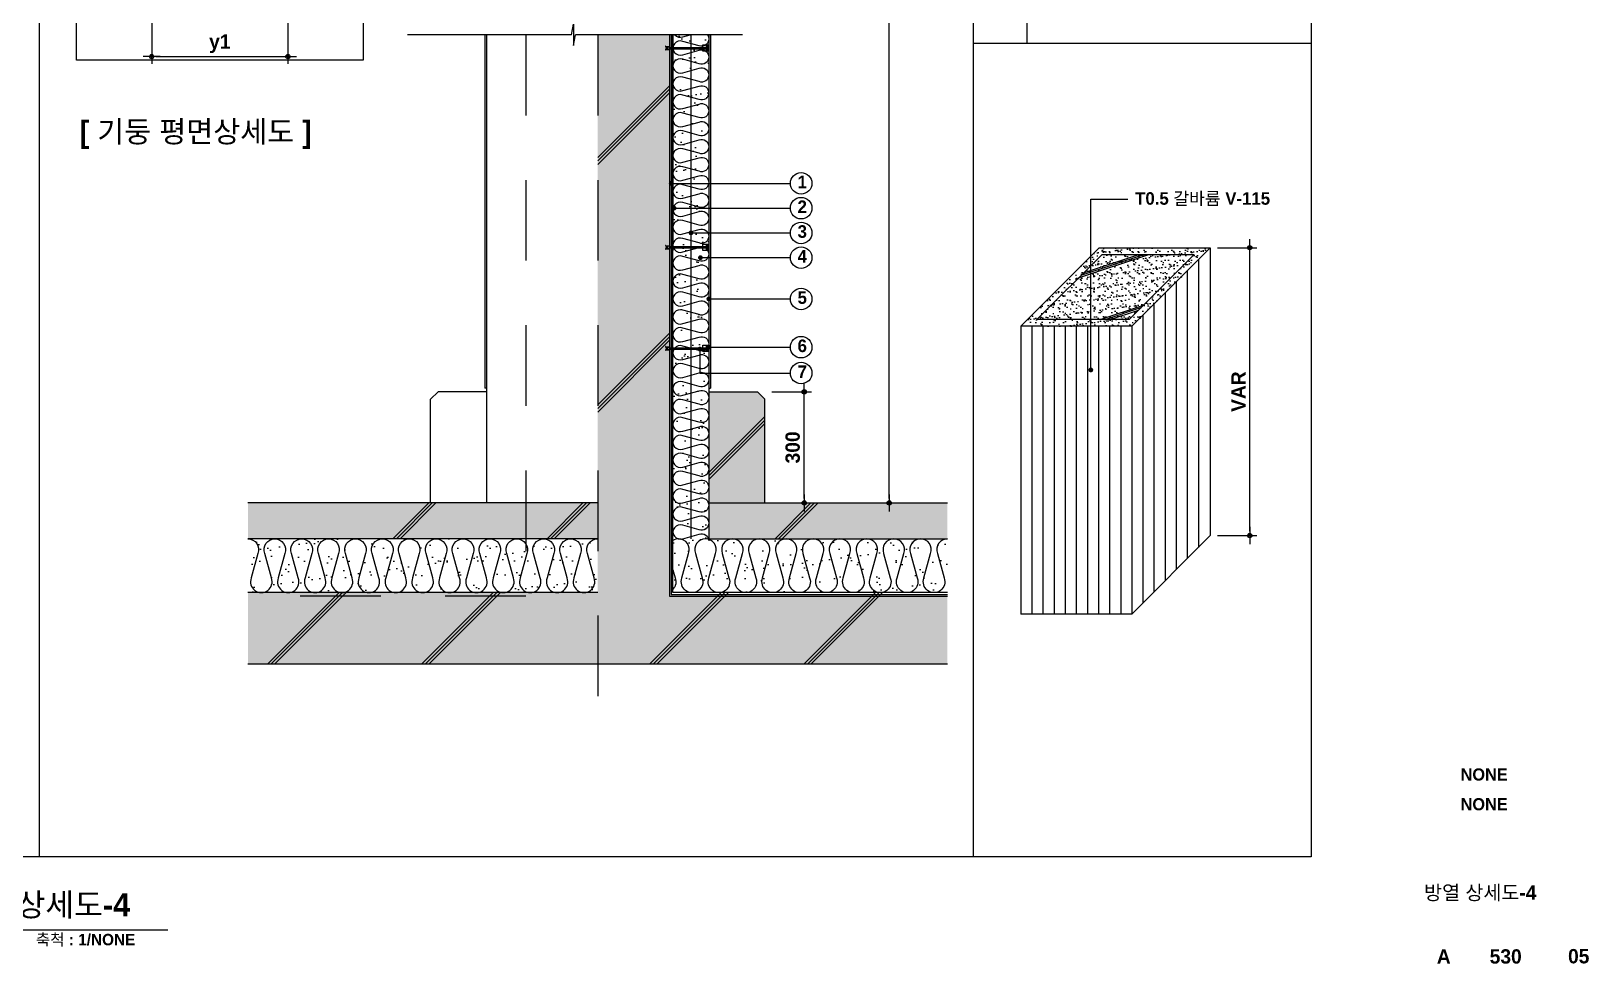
# Model space of a CAD drawing. Extents: x 0 to 33270, y 0 to 5940.
# Drawn here: x 28925 to 33270, y 251 to 2853 of the extents above; entities that cross this region are included whole.
import ezdxf
from ezdxf.enums import TextEntityAlignment as Align

# ---------------------------------------------------------------- set-up
doc = ezdxf.new("R2010")
doc.units = 0
doc.header["$LTSCALE"] = 300
doc.header["$MEASUREMENT"] = 0
doc.header["$PDSIZE"] = -2
doc.linetypes.add('JIS_02_0.7', pattern=[1.35, 0.75, -0.6])
doc.layers.get('0').update_dxf_attribs({"linetype": 'CONTINUOUS'})
doc.layers.get('Defpoints').update_dxf_attribs({"color": 143, "linetype": 'CONTINUOUS'})
for name, color, linetype in [('A-ANNO-GRA1', 7, 'CONTINUOUS'), ('A-ANNO-LEAD', 4, 'CONTINUOUS'), ('A-ANNO-TEXT1', 7, 'CONTINUOUS'), ('A-DIM', 7, 'CONTINUOUS'), ('A-ST-AXIS-BUB', 7, 'CONTINUOUS'), ('A-TITLE', 3, 'CONTINUOUS'), ('col-so', 253, 'CONTINUOUS'), ('conc', 2, 'CONTINUOUS'), ('DIM', 7, 'CONTINUOUS'), ('HATCH', 5, 'CONTINUOUS'), ('tt1', 3, 'CONTINUOUS'), ('WALL1', 2, 'CONTINUOUS'), ('갈바륨', 6, 'CONTINUOUS'), ('단열', 251, 'CONTINUOUS'), ('볼트', 253, 'JIS_02_0.7'), ('점선', 5, 'JIS_02_0.7')]:
    doc.layers.add(name, color=color, linetype=linetype)
doc.styles.add('2020음성 1차', font='나눔고딕Bold.ttf')
doc.dimstyles.new('RI-DOT-150', dxfattribs={"dimscale": 150, "dimtxt": 3, "dimasz": 1, "dimexe": 2, "dimexo": 2, "dimgap": 1, "dimtad": 1, "dimdec": 0, "dimzin": 9, "dimdsep": 46, "dimtxsty": '2020음성 1차', "dimcen": 0, "dimclrd": 256, "dimclre": 256, "dimclrt": 3, "dimadec": 0, "dimazin": 0, "dimtm": 1e-09, "dimtfac": 1, "dimtdec": 0, "dimtix": 1, "dimtmove": 2, "dimatfit": 3, "dimfxl": 1.25, "dimtolj": 1, "dimtzin": 0, "dimlwd": -1, "dimlwe": -1, "dimarcsym": 0})

# ---------------------------------------------------------------- blocks, each defined once
blk = doc.blocks.new('DIMDOT')
at = {"layer": 'A-DIM', "color": 7, "linetype": 'Continuous'}
blk.add_line((-2, 0), (2, 0), dxfattribs=at)
for radius in [0.5, 0.25]:
    blk.add_circle((0, 0), radius, dxfattribs=at)
blk = doc.blocks.new('*D8')
at = {"layer": 'Defpoints', "color": 0}
for p in [(29261.2, 2982.2), (29641.2, 2982.2), (29641.2, 2782.2)]:
    blk.add_point(p, dxfattribs=at)
at = {"layer": 'DIM'}
for p, q in [((29261.2, 2962.2), (29261.2, 2762.2)), ((29641.2, 2962.2), (29641.2, 2762.2)), ((29273.2, 2782.2), (29629.2, 2782.2))]:
    blk.add_line(p, q, dxfattribs=at)
at = {"layer": 'DIM', "linetype": 'ByBlock', "xscale": 11.99999999999999, "yscale": 11.99999999999999, "zscale": 11.99999999999999, "rotation": 180}
blk.add_blockref('DIMDOT', (29261.2, 2782.2), dxfattribs=at)
at = {"layer": 'DIM', "linetype": 'ByBlock', "xscale": 11.99999999999999, "yscale": 11.99999999999999, "zscale": 11.99999999999999}
blk.add_blockref('DIMDOT', (29641.2, 2782.2), dxfattribs=at)
at = {"layer": 'DIM', "color": 3, "ltscale": 10, "insert": (29451.2, 2818), "char_height": 40, "attachment_point": 5, "style": '2020음성 1차'}
blk.add_mtext('\\A1;y1', dxfattribs=at)
blk = doc.blocks.new('*D10')
at = {"layer": 'Defpoints', "color": 0}
for p in [(32213.9, 2249.1), (32323.9, 2249.1), (32213.9, 1446.1)]:
    blk.add_point(p, dxfattribs=at)
at = {"layer": 'DIM'}
for p, q in [((32233.9, 2249.1), (32343.9, 2249.1)), ((32323.9, 1458.1), (32323.9, 2237.1)), ((32233.9, 1446.1), (32343.9, 1446.1))]:
    blk.add_line(p, q, dxfattribs=at)
at = {"layer": 'DIM', "linetype": 'ByBlock', "xscale": 11.99999999999999, "yscale": 11.99999999999999, "zscale": 11.99999999999999}
for p, rotation in [((32323.9, 2249.1), 90), ((32323.9, 1446.1), 270)]:
    blk.add_blockref('DIMDOT', p, dxfattribs=dict(at, rotation=rotation))
at = {"layer": 'DIM', "color": 3, "ltscale": 10, "insert": (32292.5, 1847.6), "char_height": 40, "attachment_point": 5, "rotation": 90, "style": '2020음성 1차'}
blk.add_mtext('\\A1;VAR', dxfattribs=at)
blk = doc.blocks.new('*D11')
at = {"layer": 'Defpoints', "color": 0}
for p in [(31208.3, 4381), (31318.3, 4381), (31208.3, 1537)]:
    blk.add_point(p, dxfattribs=at)
at = {"layer": 'DIM'}
for p, q in [((31228.3, 4381), (31338.3, 4381)), ((31318.3, 1549), (31318.3, 4369)), ((31228.3, 1537), (31338.3, 1537))]:
    blk.add_line(p, q, dxfattribs=at)
at = {"layer": 'DIM', "linetype": 'ByBlock', "xscale": 11.99999999999999, "yscale": 11.99999999999999, "zscale": 11.99999999999999}
for p, rotation in [((31318.3, 4381), 90), ((31318.3, 1537), 270)]:
    blk.add_blockref('DIMDOT', p, dxfattribs=dict(at, rotation=rotation))
at = {"layer": 'DIM', "color": 3, "ltscale": 10, "insert": (31286.9, 2959), "char_height": 40, "attachment_point": 5, "rotation": 90, "style": '2020음성 1차'}
blk.add_mtext('\\A1;VAR', dxfattribs=at)
blk = doc.blocks.new('*D14')
at = {"layer": 'Defpoints', "color": 0}
for p in [(30971.4, 1847), (31081.4, 1847), (30971.4, 1537)]:
    blk.add_point(p, dxfattribs=at)
at = {"layer": 'DIM'}
for p, q in [((30991.4, 1847), (31101.4, 1847)), ((31081.4, 1549), (31081.4, 1835)), ((30991.4, 1537), (31101.4, 1537))]:
    blk.add_line(p, q, dxfattribs=at)
at = {"layer": 'DIM', "linetype": 'ByBlock', "xscale": 11.99999999999999, "yscale": 11.99999999999999, "zscale": 11.99999999999999}
for p, rotation in [((31081.4, 1847), 90), ((31081.4, 1537), 270)]:
    blk.add_blockref('DIMDOT', p, dxfattribs=dict(at, rotation=rotation))
at = {"layer": 'DIM', "color": 3, "ltscale": 10, "insert": (31049.3, 1692), "char_height": 40, "attachment_point": 5, "rotation": 90, "style": '2020음성 1차'}
blk.add_mtext('\\A1;300', dxfattribs=at)

msp = doc.modelspace()

# ---------------------------------------------------------------- hatches: boundary and pattern name
at = {"layer": 'col-so', "transparency": 33554687}
h = msp.add_hatch(color=256, dxfattribs=at)
h.dxf.hatch_style = 1
h.paths.add_polyline_path([(30505.2, 2892.9), (30705.2, 2892.9), (30705.2, 4541), (31260.9, 4541), (31260.9, 4891), (31480.9, 4891), (31480.9, 5081), (29529.6, 5081), (29529.6, 4891), (29749.6, 4891), (29749.6, 4541), (30505.2, 4541)])
h.paths.add_polyline_path([(30705.2, 2842.9), (30505.2, 2842.9), (30505.2, 1537), (29529.6, 1537), (29529.6, 1437), (30505.2, 1437), (30505.2, 1287), (29529.6, 1287), (29529.6, 1087), (31480.9, 1087), (31480.9, 1277), (30705.2, 1277)])
h = msp.add_hatch(color=256, dxfattribs=at)
h.dxf.hatch_style = 1
h.paths.add_polyline_path([(30815.2, 1537), (30971.4, 1537), (30971.4, 1826.1), (30950.6, 1847), (30815.2, 1847)])
h = msp.add_hatch(color=256, dxfattribs=at)
h.dxf.hatch_style = 1
h.paths.add_polyline_path([(30815.2, 1537), (31480.9, 1537), (31480.9, 1437), (30815.2, 1437)])
at = {"layer": 'HATCH'}
h = msp.add_hatch(dxfattribs=at)
h.set_pattern_fill('AR-SAND', color=256, scale=40, style=0)
h.set_pattern_definition([(37.5, (34574.9, 380), (-2.5197, 77.07295), [0, -60.8, 0, -68, 0, -65]), (7.5, (34574.9, 380), (70.791, 112.8858), [0, -32.8, 0, -54.8, 0, -21]), (327.5, (34525.7, 380), (124.5657, 0.2264), [0, -20, 0, -72, 0, -94]), (317.5, (34525.7, 380), (120.245, 35.107), [0, -10, 0, -47.2, 0, -54])])
h.paths.add_polyline_path([(30815.2, 2842.9), (30715.2, 2842.9), (30715.2, 1287), (31480.9, 1287), (31480.9, 1437), (30815.2, 1437)])
h = msp.add_hatch(dxfattribs=at)
h.set_pattern_fill('AR-SAND', color=256, scale=12.385734, style=0)
h.set_pattern_definition([(37.5, (28818.82, 994.994), (-0.78022, 23.86513), [0, -18.82632, 0, -21.05575, 0, -20.12682]), (7.5, (28818.82, 994.994), (21.91998, 34.95435), [0, -10.1563, 0, -16.96846, 0, -6.50251]), (327.5, (28803.586, 994.994), (38.57093, 0.07009), [0, -6.19287, 0, -22.29432, 0, -29.10648]), (317.5, (28803.586, 994.994), (37.23308, 10.87066), [0, -3.09643, 0, -14.61517, 0, -16.72074])])
h.paths.add_polyline_path([(32213.9, 2249.1), (31904.3, 2249.1), (31685.3, 2030.1), (31995, 2030.1)])
h = msp.add_hatch(dxfattribs=at)
h.set_pattern_fill('AR-SAND', color=256, scale=40, style=0)
h.set_pattern_definition([(37.5, (28050, 380), (-2.5197, 77.073), [0, -60.8, 0, -68, 0, -65]), (7.5, (28050, 380), (70.791, 112.886), [0, -32.8, 0, -54.8, 0, -21]), (327.5, (28000.8, 380), (124.5657, 0.2264), [0, -20, 0, -72, 0, -94]), (317.5, (28000.8, 380), (120.245, 35.107), [0, -10, 0, -47.2, 0, -54])])
h.paths.add_polyline_path([(29529.6, 1437), (30505.2, 1437), (30505.2, 1287), (29529.6, 1287)])

# ---------------------------------------------------------------- linework, layer by layer
for p, q in [((30815.2, 2797.8), (30815.2, 2814.4)), ((30815.2, 2241.9), (30815.2, 2258.4)), ((32180.8, 2215.9), (32180.8, 1413)), ((32149.8, 2185), (32149.8, 1382)), ((32118.8, 2154), (32118.8, 1351)), ((32056.9, 2092.1), (32056.9, 1289.1)), ((32087.9, 2123), (32087.9, 1320.1)), ((32025.9, 2061.1), (32025.9, 1258.1)), ((31716.3, 2030.1), (31716.3, 1227.2)), ((31747.3, 2030.1), (31747.3, 1227.2)), ((31778.2, 2030.1), (31778.2, 1227.2)), ((31809.2, 2030.1), (31809.2, 1227.2)), ((31840.2, 2030.1), (31840.2, 1227.2)), ((31871.1, 2030.1), (31871.1, 1227.2)), ((31902.1, 2030.1), (31902.1, 1227.2)), ((31933.1, 2030.1), (31933.1, 1227.2)), ((31964, 2030.1), (31964, 1227.2)), ((30815.2, 1959.9), (30815.2, 1976.5))]:
    msp.add_line(p, q)
for points in [[(29051.2, 3672.2), (29851.2, 3672.2), (29851.2, 2772.2), (29051.2, 2772.2)], [(30798.2, 2814.6), (30815.2, 2814.6), (30815.2, 2797.6), (30798.2, 2797.6)], [(30798.2, 2258.6), (30815.2, 2258.6), (30815.2, 2241.6), (30798.2, 2241.6)], [(30798.2, 1976.7), (30815.2, 1976.7), (30815.2, 1959.7), (30798.2, 1959.7)]]:
    msp.add_lwpolyline(points, close=True)
for points in [[(30705.2, 2842.9), (30705.2, 1277), (31480.9, 1277)], [(30710.2, 2842.9), (30710.2, 1282), (31480.9, 1282)]]:
    msp.add_lwpolyline(points)
at = {"layer": 'A-ANNO-GRA1'}
for p, q in [((28947.5, 5550), (28947.5, 550)), ((31552.7, 5350), (31552.7, 550)), ((31702.7, 5350), (31702.7, 2820)), ((31552.7, 2820), (32495, 2820))]:
    msp.add_line(p, q, dxfattribs=at)
msp.add_lwpolyline([(32495, 550), (25400, 550), (25400, 5550), (32495, 5550)], close=True, dxfattribs=at)
at = {"layer": 'A-ANNO-LEAD', "linetype": 'Continuous'}
for p, q in [((30705.2, 2428.5), (31042.7, 2428.5)), ((30718.2, 2359.4), (31042.7, 2359.4)), ((30765.2, 2290.3), (31042.7, 2290.3)), ((30791.7, 2221.3), (31042.7, 2221.3)), ((30815.2, 2106.1), (31042.7, 2106.1)), ((30790.2, 1966.4), (30790.2, 1899.3)), ((30815.2, 1971.5), (31042.7, 1971.5)), ((30790.2, 1899.3), (31042.7, 1899.3))]:
    msp.add_line(p, q, dxfattribs=at)
at = {"layer": 'A-ANNO-LEAD', "linetype": 'Continuous', "const_width": 6.67}
for points in [[(30707, 2429.2, 1), (30713.5, 2427.8, 1)], [(30715, 2360.1, 1), (30721.5, 2358.7, 1)], [(30762, 2291, 1), (30768.5, 2289.7, 1)], [(30788.5, 2221.9, 1), (30795, 2220.6, 1)], [(30812, 2106.8, 1), (30818.5, 2105.4, 1)], [(30787, 1967.1, 1), (30793.5, 1965.7, 1)], [(30812, 1972.2, 1), (30818.5, 1970.8, 1)], [(31877.5, 1908.7, 1), (31884, 1907.3, 1)]]:
    msp.add_lwpolyline(points, format="xyb", close=True, dxfattribs=at)
at = {"layer": 'A-ANNO-LEAD', "linetype": 'Continuous'}
msp.add_lwpolyline([(31880.8, 1908), (31880.8, 2384.6), (31984.2, 2384.6)], dxfattribs=at)
at = {"layer": 'A-ST-AXIS-BUB', "color": 0}
msp.add_line((28557.3, 346.2), (29305.9, 346.2), dxfattribs=at)
at = {"layer": 'A-ST-AXIS-BUB'}
for centre in [(31072.7, 2428.5), (31072.7, 2359.4), (31072.7, 2290.3), (31072.7, 2221.3), (31072.7, 2106.1), (31072.7, 1971.5), (31072.7, 1899.3)]:
    msp.add_circle(centre, 30, dxfattribs=at)
at = {"layer": 'conc'}
for p, q in [((32213.9, 2249.1), (32213.9, 1446.1)), ((31685.3, 2030.1), (31685.3, 1227.2)), ((31995, 2030.1), (31995, 1227.2)), ((30059.9, 1847), (30039.1, 1826.1)), ((30039.1, 1537), (30039.1, 1826.1)), ((30195.2, 1847), (30059.9, 1847)), ((30505.2, 1537), (29529.6, 1537)), ((30815.2, 1537), (31480.9, 1537)), ((30505.2, 1437), (29529.6, 1437)), ((30505.2, 1287), (29529.6, 1287)), ((31480.9, 1087), (29529.6, 1087))]:
    msp.add_line(p, q, dxfattribs=at)
for points in [[(30195.2, 2842.9), (30195.2, 1537)], [(30815.2, 2842.9), (30815.2, 1437), (31480.9, 1437)], [(32213.9, 1446.1), (31995, 1227.2), (31685.3, 1227.2)]]:
    msp.add_lwpolyline(points, dxfattribs=at)
for points in [[(31904.3, 2249.1), (32213.9, 2249.1), (31995, 2030.1), (31685.3, 2030.1)], [(31912, 2230.5), (32169.1, 2230.5), (31987.3, 2048.7), (31730.2, 2048.7)]]:
    msp.add_lwpolyline(points, close=True, dxfattribs=at)
at = {"layer": 'HATCH'}
for p, q in [((30505.2, 2501), (30705.2, 2701)), ((30505.2, 2491), (30705.2, 2691)), ((30505.2, 2481), (30705.2, 2681)), ((31846.7, 2165.2), (32042.7, 2230.5)), ((31853.6, 2172.2), (32028.9, 2230.5)), ((31860.5, 2179.1), (32015, 2230.5)), ((31907.1, 2048.7), (32027.3, 2088.7)), ((31921, 2048.7), (32020.4, 2081.8)), ((31934.8, 2048.7), (32013.5, 2074.9)), ((30505.2, 1810.7), (30705.2, 2010.7)), ((30505.2, 1800.7), (30705.2, 2000.7)), ((30505.2, 1790.7), (30705.2, 1990.7)), ((30815.2, 1622.3), (30971.4, 1778.4)), ((30815.2, 1612.3), (30971.4, 1768.4)), ((30815.2, 1602.3), (30971.4, 1758.4)), ((29933.9, 1437), (30033.9, 1537)), ((29943.9, 1437), (30043.9, 1537)), ((29953.9, 1437), (30053.9, 1537)), ((30363.9, 1437), (30463.9, 1537)), ((30373.9, 1437), (30473.9, 1537)), ((30383.9, 1437), (30483.9, 1537)), ((31000, 1437), (31100, 1537)), ((31010, 1437), (31110, 1537)), ((31020, 1437), (31120, 1537)), ((29583.9, 1087), (29783.9, 1287)), ((29593.9, 1087), (29793.9, 1287)), ((29603.9, 1087), (29803.9, 1287)), ((30013.9, 1087), (30213.9, 1287)), ((30023.9, 1087), (30223.9, 1287)), ((30033.9, 1087), (30233.9, 1287)), ((30650, 1087), (30850, 1287)), ((30660, 1087), (30860, 1287)), ((30670, 1087), (30870, 1287)), ((31080, 1087), (31280, 1287)), ((31090, 1087), (31290, 1287)), ((31100, 1087), (31300, 1287))]:
    msp.add_line(p, q, dxfattribs=at)
at = {"layer": 'tt1'}
for points in [[(30715.2, 2842.9), (30715.2, 2241.6)], [(30765.2, 2842.9), (30765.2, 1437)]]:
    msp.add_lwpolyline(points, dxfattribs=at)
at = {"layer": 'WALL1', "linetype": 'Continuous'}
for p, q in [((30815.2, 1847), (30950.6, 1847)), ((30950.6, 1847), (30971.4, 1826.1))]:
    msp.add_line(p, q, dxfattribs=at)
at = {"layer": 'WALL1'}
msp.add_line((30971.4, 1537), (30971.4, 1826.1), dxfattribs=at)
at = {"layer": '갈바륨'}
for p, q in [((30190.2, 2842.9), (30190.2, 1857)), ((30820.2, 2842.9), (30820.2, 1857)), ((30195.2, 1857), (30190.2, 1857)), ((30815.2, 1857), (30820.2, 1857))]:
    msp.add_line(p, q, dxfattribs=at)
at = {"layer": '단열'}
msp.add_lwpolyline([(31480.9, 1287), (30715.2, 1287), (30715.2, 2842.9)], dxfattribs=at)
at = {"layer": '단열', "color": 5}
for points in [[(30811.3, 2842.9, -0.160079), (30815.2, 2831, -0.524856), (30788.1, 2812.3), (30742.3, 2824.7, 1.449198), (30742.3, 2787.3), (30788.1, 2799.7, -0.524856), (30815.2, 2781, -0.524856), (30788.1, 2762.3), (30742.3, 2774.7, 1.449198), (30742.3, 2737.3), (30788.1, 2749.7, -0.524856), (30815.2, 2731, -0.524856), (30788.1, 2712.3), (30742.3, 2724.7, 1.449198), (30742.3, 2687.3), (30788.1, 2699.7, -0.524856), (30815.2, 2681, -0.524856), (30788.1, 2662.3), (30742.3, 2674.7, 1.449198), (30742.3, 2637.3), (30788.1, 2649.7, -0.524856), (30815.2, 2631, -0.524856), (30788.1, 2612.3), (30742.3, 2624.7, 1.449198), (30742.3, 2587.3), (30788.1, 2599.7, -0.524856), (30815.2, 2581, -0.524856), (30788.1, 2562.3), (30742.3, 2574.7, 1.449198), (30742.3, 2537.3), (30788.1, 2549.7, -0.524856), (30815.2, 2531, -0.524856), (30788.1, 2512.3), (30742.3, 2524.7, 1.449198), (30742.3, 2487.3), (30788.1, 2499.7, -0.524856), (30815.2, 2481, -0.524856), (30788.1, 2462.3), (30742.3, 2474.7, 1.449198), (30742.3, 2437.3), (30788.1, 2449.7, -0.524856), (30815.2, 2431, -0.524856), (30788.1, 2412.3), (30742.3, 2424.7, 1.449198), (30742.3, 2387.3), (30788.1, 2399.7, -0.524856), (30815.2, 2381, -0.524856), (30788.1, 2362.3), (30742.3, 2374.7, 1.449198), (30742.3, 2337.3), (30788.1, 2349.7, -0.524856), (30815.2, 2331, -0.524856), (30788.1, 2312.3), (30742.3, 2324.7, 1.449198), (30742.3, 2287.3), (30788.1, 2299.7, -0.524856), (30815.2, 2281, -0.524856), (30788.1, 2262.3), (30742.3, 2274.7, 1.449198), (30742.3, 2237.3), (30788.1, 2249.7, -0.524856), (30815.2, 2231, -0.524856), (30788.1, 2212.3), (30742.3, 2224.7, 1.449198), (30742.3, 2187.3), (30788.1, 2199.7, -0.524856), (30815.2, 2181, -0.524856), (30788.1, 2162.3), (30742.3, 2174.7, 1.449198), (30742.3, 2137.3), (30788.1, 2149.7, -0.524856), (30815.2, 2131, -0.524856), (30788.1, 2112.3), (30742.3, 2124.7, 1.449198), (30742.3, 2087.3), (30788.1, 2099.7, -0.524856), (30815.2, 2081, -0.524856), (30788.1, 2062.3), (30742.3, 2074.7, 1.449198), (30742.3, 2037.3), (30788.1, 2049.7, -0.524856), (30815.2, 2031, -0.524856), (30788.1, 2012.3), (30742.3, 2024.7, 1.449198), (30742.3, 1987.3), (30788.1, 1999.7, -0.524856), (30815.2, 1981, -0.524856), (30788.1, 1962.3), (30742.3, 1974.7, 1.449198), (30742.3, 1937.3), (30788.1, 1949.7, -0.524856), (30815.2, 1931, -0.524856), (30788.1, 1912.3), (30742.3, 1924.7, 1.449198), (30742.3, 1887.3), (30788.1, 1899.7, -0.524856), (30815.2, 1881, -0.524856), (30788.1, 1862.3), (30742.3, 1874.7, 1.449198), (30742.3, 1837.3), (30788.1, 1849.7, -0.524856), (30815.2, 1831, -0.524856), (30788.1, 1812.3), (30742.3, 1824.7, 1.449198), (30742.3, 1787.3), (30788.1, 1799.7, -0.524856), (30815.2, 1781, -0.524856), (30788.1, 1762.3), (30742.3, 1774.7, 1.449198), (30742.3, 1737.3), (30788.1, 1749.7, -0.524856), (30815.2, 1731, -0.524856), (30788.1, 1712.3), (30742.3, 1724.7, 1.449198), (30742.3, 1687.3), (30788.1, 1699.7, -0.524856), (30815.2, 1681, -0.524856), (30788.1, 1662.3), (30742.3, 1674.7, 1.449198), (30742.3, 1637.3), (30788.1, 1649.7, -0.524856), (30815.2, 1631, -0.524856), (30788.1, 1612.3), (30742.3, 1624.7, 1.449198), (30742.3, 1587.3), (30788.1, 1599.7, -0.524856), (30815.2, 1581, -0.524856), (30788.1, 1562.3), (30742.3, 1574.7, 1.449198), (30742.3, 1537.3), (30788.1, 1549.7, -0.524856), (30815.2, 1531, -0.524856), (30788.1, 1512.3), (30742.3, 1524.7, 1.449198), (30742.3, 1487.3), (30788.1, 1499.7, -0.524856), (30815.2, 1481, -0.524856), (30788.1, 1462.3), (30742.3, 1474.7, 1.449198), (30742.3, 1437.3), (30788.1, 1449.7, -0.524856), (30815.2, 1431)], [(30720.2, 2842.9, 0.314024), (30742.3, 2837.3), (30762.9, 2842.9)], [(29529.6, 1437, -0.524856), (29557.6, 1396.4), (29539, 1327.7, 1.449198), (29595.1, 1327.7), (29576.5, 1396.4, -0.524856), (29604.6, 1437, -0.524856), (29632.6, 1396.4), (29614, 1327.7, 1.449198), (29670.1, 1327.7), (29651.5, 1396.4, -0.524856), (29679.6, 1437, -0.524856), (29707.6, 1396.4), (29689, 1327.7, 1.449198), (29745.1, 1327.7), (29726.5, 1396.4, -0.524856), (29754.6, 1437, -0.524856), (29782.6, 1396.4), (29764, 1327.7, 1.449198), (29820.1, 1327.7), (29801.5, 1396.4, -0.524856), (29829.6, 1437, -0.524856), (29857.6, 1396.4), (29839, 1327.7, 1.449198), (29895.1, 1327.7), (29876.5, 1396.4, -0.524856), (29904.6, 1437, -0.524856), (29932.6, 1396.4), (29914, 1327.7, 1.449198), (29970.1, 1327.7), (29951.5, 1396.4, -0.524856), (29979.6, 1437, -0.524856), (30007.6, 1396.4), (29989, 1327.7, 1.449198), (30045.1, 1327.7), (30026.5, 1396.4, -0.524856), (30054.6, 1437, -0.524856), (30082.6, 1396.4), (30064, 1327.7, 1.449198), (30120.1, 1327.7), (30101.5, 1396.4, -0.524856), (30129.6, 1437, -0.524856), (30157.6, 1396.4), (30139, 1327.7, 1.449198), (30195.1, 1327.7), (30176.5, 1396.4, -0.524856), (30204.6, 1437, -0.524856), (30232.6, 1396.4), (30214, 1327.7, 1.449198), (30270.1, 1327.7), (30251.5, 1396.4, -0.524856), (30279.6, 1437, -0.524856), (30307.6, 1396.4), (30289, 1327.7, 1.449198), (30345.1, 1327.7), (30326.5, 1396.4, -0.524856), (30354.6, 1437, -0.524856), (30382.6, 1396.4), (30364, 1327.7, 1.449198), (30420.1, 1327.7), (30401.5, 1396.4, -0.524856), (30429.6, 1437, -0.524856), (30457.6, 1396.4), (30439, 1327.7, 1.449198), (30495.1, 1327.7), (30476.5, 1396.4, -0.524856), (30504.6, 1437, -0.005526), (30505.2, 1437, -0.005526)], [(30730.9, 1437, 0.138177), (30715.2, 1432.6, 0.138177)], [(30805.9, 1437, 0.524856), (30777.9, 1396.4), (30796.5, 1327.7, -1.449198), (30740.4, 1327.7), (30759, 1396.4, 0.524856), (30730.9, 1437, 0.524856)], [(30880.9, 1437, 0.524856), (30852.9, 1396.4), (30871.5, 1327.7, -1.449198), (30815.4, 1327.7), (30834, 1396.4, 0.524856), (30805.9, 1437, 0.524856)], [(30955.9, 1437, 0.524856), (30927.9, 1396.4), (30946.5, 1327.7, -1.449198), (30890.4, 1327.7), (30909, 1396.4, 0.524856), (30880.9, 1437, 0.524856)], [(31030.9, 1437, 0.524856), (31002.9, 1396.4), (31021.5, 1327.7, -1.449198), (30965.4, 1327.7), (30984, 1396.4, 0.524856), (30955.9, 1437, 0.524856)], [(31105.9, 1437, 0.524856), (31077.9, 1396.4), (31096.5, 1327.7, -1.449198), (31040.4, 1327.7), (31059, 1396.4, 0.524856), (31030.9, 1437, 0.524856)], [(31180.9, 1437, 0.524856), (31152.9, 1396.4), (31171.5, 1327.7, -1.449198), (31115.4, 1327.7), (31134, 1396.4, 0.524856), (31105.9, 1437, 0.524856)], [(31255.9, 1437, 0.524856), (31227.9, 1396.4), (31246.5, 1327.7, -1.449198), (31190.4, 1327.7), (31209, 1396.4, 0.524856), (31180.9, 1437, 0.524856)], [(31330.9, 1437, 0.524856), (31302.9, 1396.4), (31321.5, 1327.7, -1.449198), (31265.4, 1327.7), (31284, 1396.4, 0.524856), (31255.9, 1437, 0.524856)], [(31405.9, 1437, 0.524856), (31377.9, 1396.4), (31396.5, 1327.7, -1.449198), (31340.4, 1327.7), (31359, 1396.4, 0.524856), (31330.9, 1437, 0.524856)], [(31480.9, 1437, 0.524856), (31452.9, 1396.4), (31471.5, 1327.7, -1.449198), (31415.4, 1327.7), (31434, 1396.4, 0.524856), (31405.9, 1437, 0.524856)], [(30715.2, 1350.6), (30721.5, 1327.7, -0.287129), (30715.2, 1296.5, -0.287129)]]:
    msp.add_lwpolyline(points, format="xyb", dxfattribs=at)
at = {"layer": '볼트'}
for p, q in [((30694.9, 2810.9), (30699.7, 2810.5)), ((30694.9, 2809.8), (30704.9, 2809.8)), ((30694.9, 2802.4), (30704.9, 2802.4)), ((30694.9, 2801.3), (30699.7, 2801.7)), ((30696, 2808.6), (30696, 2803.5)), ((30699.7, 2810.5), (30704.9, 2810.5)), ((30699.7, 2806.8), (30699.7, 2805.3)), ((30699.7, 2801.7), (30704.9, 2801.7)), ((30702.7, 2802.4), (30704.9, 2802.4)), ((30706.1, 2807.9), (30807.9, 2807.9)), ((30706.1, 2804.2), (30807.9, 2804.2)), ((30807.9, 2812.2), (30807.9, 2800)), ((30807.9, 2808.3), (30811.6, 2808.3)), ((30807.9, 2804.2), (30807.9, 2807.9)), ((30807.9, 2803.9), (30811.6, 2803.9)), ((30808.3, 2812.5), (30814.9, 2812.5)), ((30808.3, 2799.6), (30814.9, 2799.6)), ((30808.6, 2812.5), (30808.6, 2799.6)), ((30809.4, 2812.5), (30809.4, 2799.6)), ((30810.1, 2812.5), (30810.1, 2799.6)), ((30810.8, 2812.5), (30810.8, 2799.6)), ((30811.6, 2812.5), (30811.6, 2799.6)), ((30811.6, 2808.1), (30814.9, 2808.1)), ((30811.6, 2804), (30814.9, 2804)), ((30815.3, 2812.2), (30815.3, 2808.5)), ((30815.3, 2803.7), (30815.3, 2800)), ((30694.9, 2254.9), (30699.7, 2254.6)), ((30694.9, 2253.8), (30704.9, 2253.8)), ((30694.9, 2246.5), (30704.9, 2246.5)), ((30694.9, 2245.4), (30699.7, 2245.7)), ((30696, 2252.7), (30696, 2247.6)), ((30699.7, 2254.6), (30704.9, 2254.6)), ((30699.7, 2250.9), (30699.7, 2249.4)), ((30699.7, 2245.7), (30704.9, 2245.7)), ((30702.7, 2246.5), (30704.9, 2246.5)), ((30706.1, 2252), (30807.9, 2252)), ((30706.1, 2248.3), (30807.9, 2248.3)), ((30807.9, 2256.2), (30807.9, 2244.1)), ((30807.9, 2252.4), (30811.6, 2252.4)), ((30807.9, 2248.3), (30807.9, 2252)), ((30807.9, 2247.9), (30811.6, 2247.9)), ((30808.3, 2256.6), (30814.9, 2256.6)), ((30808.3, 2243.7), (30814.9, 2243.7)), ((30808.6, 2256.6), (30808.6, 2243.7)), ((30809.4, 2256.6), (30809.4, 2243.7)), ((30810.1, 2256.6), (30810.1, 2243.7)), ((30810.8, 2256.6), (30810.8, 2243.7)), ((30811.6, 2256.6), (30811.6, 2243.7)), ((30811.6, 2252.2), (30814.9, 2252.2)), ((30811.6, 2248.1), (30814.9, 2248.1)), ((30815.3, 2256.2), (30815.3, 2252.5)), ((30815.3, 2247.7), (30815.3, 2244.1)), ((30694.9, 1973), (30699.7, 1972.6)), ((30694.9, 1971.9), (30704.9, 1971.9)), ((30694.9, 1964.5), (30704.9, 1964.5)), ((30694.9, 1963.4), (30699.7, 1963.8)), ((30696, 1970.8), (30696, 1965.7)), ((30699.7, 1972.6), (30704.9, 1972.6)), ((30699.7, 1968.9), (30699.7, 1967.5)), ((30699.7, 1963.8), (30704.9, 1963.8)), ((30702.7, 1964.5), (30704.9, 1964.5)), ((30706.1, 1970.1), (30807.9, 1970.1)), ((30706.1, 1966.4), (30807.9, 1966.4)), ((30807.9, 1974.3), (30807.9, 1962.1)), ((30807.9, 1970.4), (30811.6, 1970.4)), ((30807.9, 1966.4), (30807.9, 1970.1)), ((30807.9, 1966), (30811.6, 1966)), ((30808.3, 1974.7), (30814.9, 1974.7)), ((30808.3, 1961.8), (30814.9, 1961.8)), ((30808.6, 1974.7), (30808.6, 1961.8)), ((30809.4, 1974.7), (30809.4, 1961.8)), ((30810.1, 1974.7), (30810.1, 1961.8)), ((30810.8, 1974.7), (30810.8, 1961.8)), ((30811.6, 1974.7), (30811.6, 1961.8)), ((30811.6, 1970.2), (30814.9, 1970.2)), ((30811.6, 1966.2), (30814.9, 1966.2)), ((30815.3, 1974.3), (30815.3, 1970.6)), ((30815.3, 1965.8), (30815.3, 1962.1))]:
    msp.add_line(p, q, dxfattribs=at)
for centre, radius, start, end in [((30694.9, 2810.1), 0.737, 90, 165.5225), ((30694.9, 2810.5), 0.737, 194.4775, 270), ((30694.9, 2801.7), 0.737, 90, 165.5225), ((30694.9, 2802), 0.737, 194.4775, 270), ((30697.1, 2808.6), 1.11, 78.463, 180), ((30697.1, 2803.5), 1.11, 180, 281.537), ((30696.8, 2806.8), 2.95, 0, 78.463), ((30696.8, 2805.3), 2.95, 281.537, 0), ((30702.7, 2806.8), 2.95, 33.0557, 180), ((30702.7, 2805.3), 2.95, 180, 326.9443), ((30704.9, 2810.1), 0.368, 0, 90), ((30704.9, 2810.1), 0.368, 270, 0), ((30704.9, 2802), 0.368, 0, 90), ((30704.9, 2802), 0.368, 270, 0), ((30706.1, 2809), 1.11, 213.0557, 270), ((30706.1, 2803.1), 1.11, 90, 146.9443), ((30808.3, 2812.2), 0.368, 90, 180), ((30808.3, 2800), 0.368, 180, 270), ((30814.9, 2812.2), 0.368, 0, 90), ((30814.9, 2808.5), 0.368, 270, 0), ((30814.9, 2803.7), 0.368, 0, 90), ((30814.9, 2800), 0.368, 270, 0), ((30694.9, 2254.2), 0.737, 90, 165.5225), ((30694.9, 2254.6), 0.737, 194.4775, 270), ((30694.9, 2245.7), 0.737, 90, 165.5225), ((30694.9, 2246.1), 0.737, 194.4775, 270), ((30697.1, 2252.7), 1.11, 78.463, 180), ((30697.1, 2247.6), 1.11, 180, 281.537), ((30696.8, 2250.9), 2.95, 0, 78.463), ((30696.8, 2249.4), 2.95, 281.537, 0), ((30702.7, 2250.9), 2.95, 33.0557, 180), ((30702.7, 2249.4), 2.95, 180, 326.9443), ((30704.9, 2254.2), 0.368, 0, 90), ((30704.9, 2254.2), 0.368, 270, 0), ((30704.9, 2246.1), 0.368, 0, 90), ((30704.9, 2246.1), 0.368, 270, 0), ((30706.1, 2253.1), 1.11, 213.0557, 270), ((30706.1, 2247.2), 1.11, 90, 146.9443), ((30808.3, 2256.2), 0.368, 90, 180), ((30808.3, 2244.1), 0.368, 180, 270), ((30814.9, 2256.2), 0.368, 0, 90), ((30814.9, 2252.5), 0.368, 270, 0), ((30814.9, 2247.7), 0.368, 0, 90), ((30814.9, 2244.1), 0.368, 270, 0), ((30694.9, 1972.3), 0.737, 90, 165.5225), ((30694.9, 1972.6), 0.737, 194.4775, 270), ((30694.9, 1963.8), 0.737, 90, 165.5225), ((30694.9, 1964.2), 0.737, 194.4775, 270), ((30697.1, 1970.8), 1.11, 78.463, 180), ((30697.1, 1965.7), 1.11, 180, 281.537), ((30696.8, 1968.9), 2.95, 0, 78.463), ((30696.8, 1967.5), 2.95, 281.537, 0), ((30702.7, 1968.9), 2.95, 33.0557, 180), ((30702.7, 1967.5), 2.95, 180, 326.9443), ((30704.9, 1972.3), 0.368, 0, 90), ((30704.9, 1972.3), 0.368, 270, 0), ((30704.9, 1964.2), 0.368, 0, 90), ((30704.9, 1964.2), 0.368, 270, 0), ((30706.1, 1971.2), 1.11, 213.0557, 270), ((30706.1, 1965.3), 1.11, 90, 146.9443), ((30808.3, 1974.3), 0.368, 90, 180), ((30808.3, 1962.1), 0.368, 180, 270), ((30814.9, 1974.3), 0.368, 0, 90), ((30814.9, 1970.6), 0.368, 270, 0), ((30814.9, 1965.8), 0.368, 0, 90), ((30814.9, 1962.1), 0.368, 270, 0)]:
    msp.add_arc(centre, radius, start, end, dxfattribs=at)
at = {"layer": '점선', "color": 1, "linetype": 'Continuous'}
for p, q in [((30432.5, 2842.9), (30437.7, 2872.4)), ((30437.7, 2872.4), (30437.7, 2813.4)), ((30432.5, 2842.9), (29974.6, 2842.9)), ((30437.7, 2813.4), (30443, 2842.9)), ((30909.4, 2842.9), (30443, 2842.9))]:
    msp.add_line(p, q, dxfattribs=at)
at = {"layer": '점선'}
msp.add_line((30505.2, 2842.9), (30505.2, 975.3), dxfattribs=at)
msp.add_lwpolyline([(30305.2, 2842.9), (30305.2, 1277), (29529.6, 1277)], dxfattribs=at)

# ---------------------------------------------------------------- texts
at = {"layer": 'A-ANNO-TEXT1', "style": '2020음성 1차'}
for s, p in [('1', (31062.8, 2414.9)), ('T0.5 갈바륨 V-115', (32004.4, 2368.9)), ('2', (31062.8, 2345.8)), ('3', (31062.8, 2276.7)), ('4', (31062.8, 2207.6)), ('5', (31062.8, 2092.4)), ('6', (31062.8, 1957.9)), ('7', (31062.8, 1885.6))]:
    msp.add_text(s, height=35, dxfattribs=at).set_placement(p)
for s, height, p in [('NONE', 34, (32912.1, 779.6)), ('NONE', 34, (32912.1, 696.6)), ('방열 상세도-4', 64, (28699.8, 416.2))]:
    msp.add_text(s, height=height, dxfattribs=at).set_placement(p, align=Align.MIDDLE_LEFT)
at = {"layer": 'A-ANNO-TEXT1', "linetype": 'ByBlock', "style": '2020음성 1차'}
for s, p in [('방열 상세도-4', (32967, 450)), ('05', (33241.6, 272.7))]:
    msp.add_text(s, height=40, dxfattribs=at).set_placement(p, align=Align.MIDDLE_CENTER)
at = {"layer": 'A-ANNO-TEXT1', "style": '2020음성 1차'}
msp.add_text('축척 : 1/NONE', height=32, dxfattribs=at).set_placement((29215.6, 303), align=Align.RIGHT)
at = {"layer": 'A-ANNO-TEXT1', "linetype": 'ByBlock', "style": '2020음성 1차'}
for s, p in [('A', (32845.9, 272)), ('530', (32993.3, 272))]:
    msp.add_text(s, height=40, dxfattribs=at).set_placement(p, align=Align.MIDDLE_LEFT)
at = {"layer": 'A-TITLE', "color": 2, "style": '2020음성 1차'}
msp.add_text('[ 기둥 평면상세도 ]', height=60, dxfattribs=at).set_placement((29060.4, 2542.8))

# ---------------------------------------------------------------- dimensions: what is measured, and where the dimension line sits
at = {"layer": 'DIM', "linetype": 'Continuous'}
for base, p1, p2, text, picture, middle in [((31318.3, 4381), (31208.3, 1537), (31208.3, 4381), 'VAR', '*D11', (31286.9, 2959)), ((32323.9, 2249.1), (32213.9, 1446.1), (32213.9, 2249.1), 'VAR', '*D10', (32292.5, 1847.6)), ((31081.4, 1847), (30971.4, 1537), (30971.4, 1847), '300', '*D14', (31049.3, 1692))]:
    dim = msp.add_linear_dim(base=base, p1=p1, p2=p2, angle=90, text=text, dimstyle='RI-DOT-150', override={"dimscale": 10, "dimtxt": 4, "dimasz": 1.2, "dimlunit": 6, "dimblk1": 'DIMDOT', "dimblk2": 'DIMDOT', "dimsah": 1}, dxfattribs=at)
    dim.commit()
    dim.dimension.update_dxf_attribs({"geometry": picture, "text_midpoint": middle})
dim = msp.add_linear_dim(base=(29641.2, 2782.2), p1=(29261.2, 2982.2), p2=(29641.2, 2982.2), text='y1', dimstyle='RI-DOT-150', override={"dimscale": 10, "dimtxt": 4, "dimasz": 1.2, "dimlunit": 6, "dimblk1": 'DIMDOT', "dimblk2": 'DIMDOT', "dimsah": 1}, dxfattribs=at)
dim.commit()
dim.dimension.update_dxf_attribs({"geometry": '*D8', "text_midpoint": (29451.2, 2818)})

doc.saveas('drawing.dxf')
